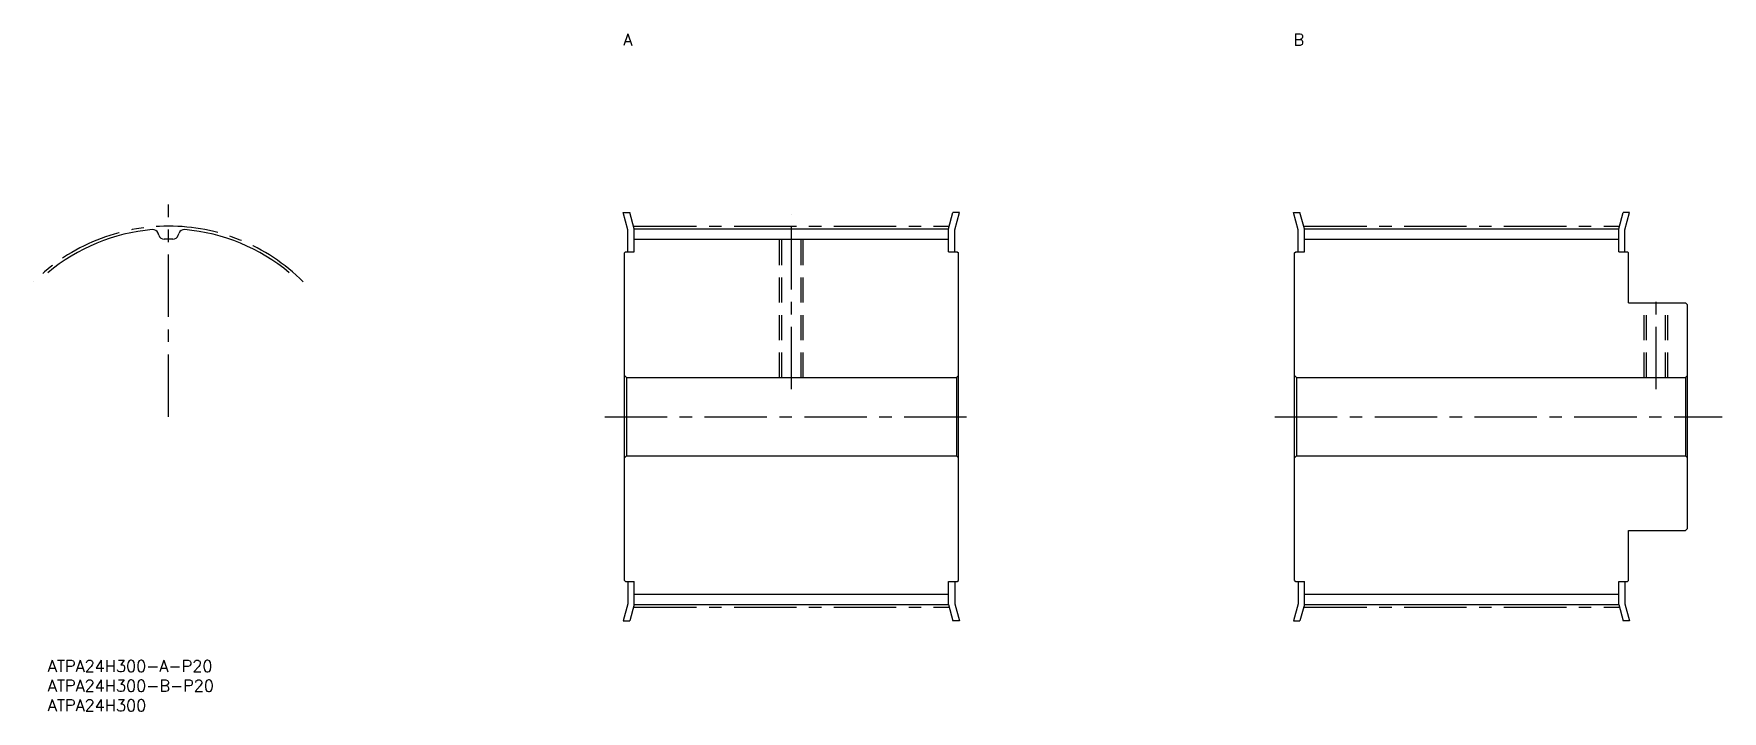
# Model space of a CAD drawing. Extents: x -4 to 426, y -13 to 160.
import ezdxf

# ---------------------------------------------------------------- set-up
doc = ezdxf.new("R2010")
doc.units = 0
doc.header["$LTSCALE"] = 0.5
doc.linetypes.add('CENTER', pattern=[50.8, 31.75, -6.35, 6.35, -6.35])
doc.linetypes.add('DASHED', pattern=[19.05, 12.7, -6.35])
for name, color, linetype in [('MSM_CENTER', 1, 'CENTER'), ('MSM_CONTINUOUS', 7, 'CONTINUOUS'), ('MSM_DASHED', 4, 'DASHED'), ('MSM_PART_NUMBER', 7, 'CONTINUOUS')]:
    doc.layers.add(name, color=color, linetype=linetype)
doc.styles.get("Standard").update_dxf_attribs({"font": 'txt.shx', "height": 3, "bigfont": 'bigfont.shx'})

# ---------------------------------------------------------------- blocks, each defined once
blk = doc.blocks.new('*U37')
at = {"layer": 'MSM_PART_NUMBER'}
blk.add_text('ATPA24H300-A-P20', height=3, dxfattribs=at).set_placement((0, -3))
blk = doc.blocks.new('*U38')
at = {"layer": 'MSM_PART_NUMBER'}
blk.add_text('ATPA24H300-B-P20', height=3, dxfattribs=at).set_placement((0, -8))
blk = doc.blocks.new('*U39')
at = {"layer": 'MSM_PART_NUMBER'}
blk.add_text('ATPA24H300', height=3, dxfattribs=at).set_placement((0, -13))
blk = doc.blocks.new('*U40')
at = {"layer": 'MSM_PART_NUMBER'}
blk.add_text('A', height=3, dxfattribs=at).set_placement((146.48, 156.5))
blk = doc.blocks.new('*U41')
at = {"layer": 'MSM_PART_NUMBER'}
blk.add_text('B', height=3, dxfattribs=at).set_placement((317.03, 156.5))

msp = doc.modelspace()

# ---------------------------------------------------------------- linework, layer by layer
at = {"layer": 'MSM_CENTER'}
for p, q in [((30.74, 62), (30.74, 116.03)), ((189.26, 69), (189.26, 113.51)), ((149.26, 110.51), (229.26, 110.51)), ((319.81, 110.51), (399.81, 110.51)), ((409.31, 69), (409.31, 94)), ((141.76, 62), (236.86, 62)), ((312.31, 62), (426.16, 62)), ((149.26, 13.5), (229.26, 13.5)), ((319.81, 13.5), (399.81, 13.5))]:
    msp.add_line(p, q, dxfattribs=at)
msp.add_arc((30.74, 62), 48.51, 45, 135, dxfattribs=at)
at = {"layer": 'MSM_CONTINUOUS'}
for p, q in [((147.66, 109.61), (146.48, 114)), ((146.48, 114), (148.14, 114)), ((149.26, 109.82), (148.14, 114)), ((229.26, 109.82), (230.38, 114)), ((232.03, 114), (230.38, 114)), ((230.86, 109.61), (232.03, 114)), ((317.03, 114), (318.69, 114)), ((318.21, 109.61), (317.03, 114)), ((319.81, 109.82), (318.69, 114)), ((399.81, 109.82), (400.93, 114)), ((402.58, 114), (400.93, 114)), ((401.41, 109.61), (402.58, 114)), ((28.26, 108.19), (28.06, 108.72)), ((33.23, 108.19), (33.42, 108.72)), ((147.66, 104), (147.66, 109.61)), ((149.26, 109.82), (229.26, 109.82)), ((149.26, 104), (149.26, 109.82)), ((229.26, 104), (229.26, 109.82)), ((230.86, 104), (230.86, 109.61)), ((318.21, 104), (318.21, 109.61)), ((319.81, 109.82), (399.81, 109.82)), ((319.81, 104), (319.81, 109.82)), ((399.81, 104), (399.81, 109.82)), ((401.41, 104), (401.41, 109.61)), ((146.76, 103.7), (147.06, 104)), ((146.76, 20.3), (146.76, 103.7)), ((147.06, 104), (149.26, 104)), ((149.26, 107.23), (229.26, 107.23)), ((229.26, 104), (231.46, 104)), ((231.46, 104), (231.76, 103.7)), ((231.76, 20.3), (231.76, 103.7)), ((317.31, 103.7), (317.61, 104)), ((317.31, 20.3), (317.31, 103.7)), ((317.61, 104), (319.81, 104)), ((319.81, 107.23), (399.81, 107.23)), ((399.81, 104), (402.01, 104)), ((402.01, 104), (402.31, 103.7)), ((402.31, 91), (402.31, 103.7)), ((402.31, 91), (416.81, 91)), ((416.81, 91), (417.31, 90.5)), ((417.31, 33.5), (417.31, 90.5)), ((146.76, 72.5), (147.26, 72)), ((147.26, 72), (231.26, 72)), ((147.26, 72), (147.26, 52)), ((231.76, 72.5), (231.26, 72)), ((231.26, 72), (231.26, 52)), ((317.31, 72.5), (317.81, 72)), ((317.81, 72), (416.81, 72)), ((317.81, 72), (317.81, 52)), ((416.81, 72), (417.31, 72.5)), ((416.81, 72), (416.81, 52)), ((146.76, 51.5), (147.26, 52)), ((147.26, 52), (231.26, 52)), ((231.76, 51.5), (231.26, 52)), ((317.31, 51.5), (317.81, 52)), ((317.81, 52), (416.81, 52)), ((416.81, 52), (417.31, 51.5)), ((402.31, 20.3), (402.31, 33)), ((402.31, 33), (416.81, 33)), ((416.81, 33), (417.31, 33.5)), ((146.76, 20.3), (147.06, 20)), ((147.06, 20), (149.26, 20)), ((147.66, 20), (147.66, 14.39)), ((149.26, 14.17), (149.26, 20)), ((229.26, 20), (231.46, 20)), ((229.26, 14.17), (229.26, 20)), ((230.86, 20), (230.86, 14.39)), ((231.46, 20), (231.76, 20.3)), ((317.31, 20.3), (317.61, 20)), ((317.61, 20), (319.81, 20)), ((318.21, 20), (318.21, 14.39)), ((319.81, 14.17), (319.81, 20)), ((399.81, 20), (402.01, 20)), ((399.81, 14.17), (399.81, 20)), ((401.41, 20), (401.41, 14.39)), ((402.01, 20), (402.31, 20.3)), ((147.66, 14.39), (146.48, 10)), ((149.26, 14.17), (148.14, 10)), ((149.26, 16.77), (229.26, 16.77)), ((149.26, 14.17), (229.26, 14.17)), ((229.26, 14.17), (230.38, 10)), ((230.86, 14.39), (232.03, 10)), ((318.21, 14.39), (317.03, 10)), ((319.81, 14.17), (318.69, 10)), ((319.81, 16.77), (399.81, 16.77)), ((319.81, 14.17), (399.81, 14.17)), ((399.81, 14.17), (400.93, 10)), ((401.41, 14.39), (402.58, 10)), ((146.48, 10), (148.14, 10)), ((232.03, 10), (230.38, 10)), ((317.03, 10), (318.69, 10)), ((402.58, 10), (400.93, 10))]:
    msp.add_line(p, q, dxfattribs=at)
for centre, radius, start, end in [((30.74, 62), 47.82, 94.9596, 130), ((26.73, 108.23), 1.42, 20, 94.9596), ((29.64, 108.69), 1.47, 200, 271.3545), ((31.85, 108.69), 1.47, 268.6455, 340), ((34.75, 108.23), 1.42, 85.0404, 160), ((30.74, 62), 47.82, 50, 85.0404), ((30.74, 62), 45.23, 88.6455, 91.3545)]:
    msp.add_arc(centre, radius, start, end, dxfattribs=at)
at = {"layer": 'MSM_DASHED'}
for p, q in [((186.26, 72), (186.26, 107.23)), ((186.8, 72), (186.8, 107.23)), ((191.71, 72), (191.71, 107.23)), ((192.26, 72), (192.26, 107.23)), ((406.31, 72), (406.31, 91)), ((406.85, 72), (406.85, 91)), ((411.76, 72), (411.76, 91)), ((412.31, 72), (412.31, 91))]:
    msp.add_line(p, q, dxfattribs=at)

# ---------------------------------------------------------------- block references
at = {"layer": 'MSM_CONTINUOUS'}
for name in ['*U40', '*U41', '*U37', '*U38', '*U39']:
    msp.add_blockref(name, (0, 0), dxfattribs=at)

doc.saveas('drawing.dxf')
